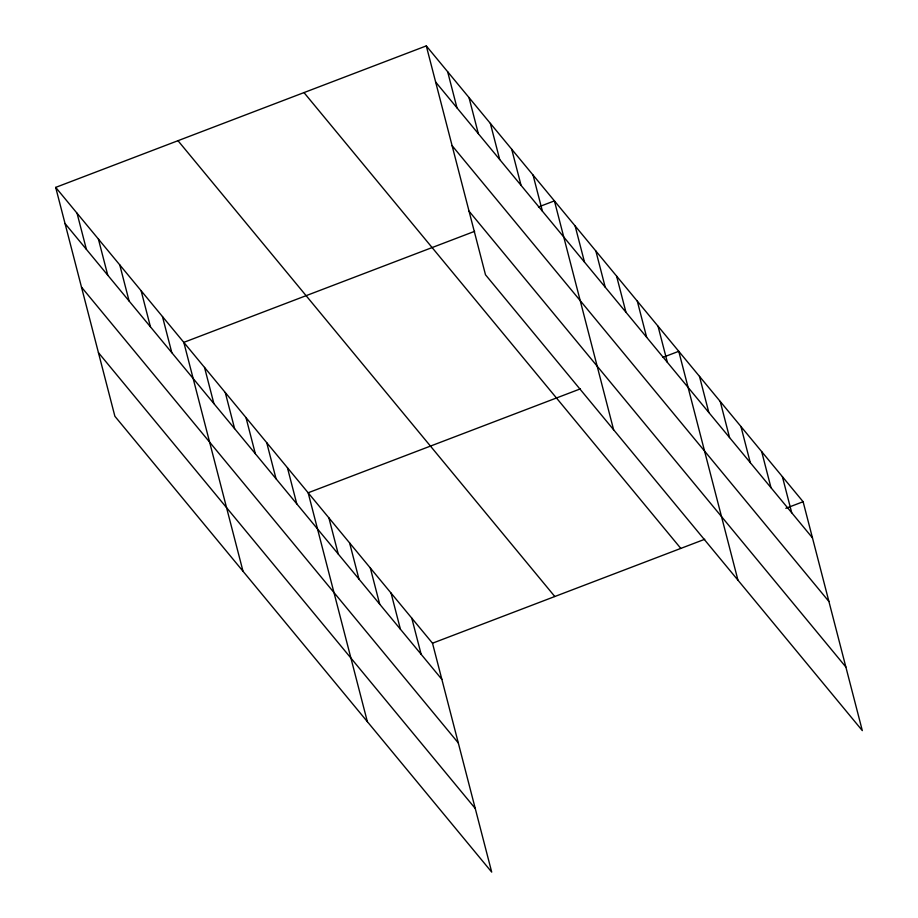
<?xml version="1.0" encoding="UTF-8"?>
<svg xmlns="http://www.w3.org/2000/svg" width="918" height="918" viewBox="0 0 918 918"><rect width="100%" height="100%" fill="white"/><g stroke="black" fill="none" stroke-linecap="round" stroke-linejoin="round"><path stroke-width="1.38" d="M55.688 187.387L432.504 643.208L491.704 872.1L114.888 416.279L55.688 187.387L426.296 45.9L803.112 501.721L862.312 730.613L485.496 274.792L426.296 45.9M474.652 231.325L183.807 342.368L243.006 571.26M538.464 206.975L554.415 200.881L613.614 429.773M580.394 388.853L308.161 492.782L367.361 721.674M662.807 357.389L678.758 351.307L737.957 580.199M432.504 643.208L704.737 539.279M785.831 508.32L803.112 501.721M435.648 82.046L812.464 537.868M452.092 145.652L828.908 601.474M469.041 211.186L845.857 667.007M303.996 92.592L680.812 548.413M177.989 140.695L554.805 596.516M65.04 223.533L441.856 679.354M81.495 287.139L458.311 742.96M98.444 352.673L475.26 808.494M782.388 476.649L791.729 512.795M761.665 451.587L771.005 487.733M740.941 426.514L750.281 462.661M720.217 401.441L729.558 437.588M699.482 376.369L708.834 412.515M658.034 326.234L667.386 362.38M637.31 301.161L646.662 337.308M616.586 276.089L625.938 312.235M595.862 251.016L605.214 287.173M575.138 225.954L584.491 262.1M533.06 175.051L542.412 211.197M511.705 149.221L521.057 185.367M490.35 123.391L499.702 159.537M469.006 97.56L478.347 133.707M447.651 71.73L456.992 107.876M411.78 618.135L421.132 654.282M391.057 593.062L400.409 629.209M370.333 568.001L379.685 604.147M349.609 542.928L358.961 579.074M328.885 517.855L338.237 554.002M287.437 467.721L296.778 503.867M266.713 442.648L276.054 478.794M245.99 417.575L255.33 453.721M225.266 392.502L234.606 428.649M204.53 367.429L213.883 403.576M162.463 316.538L171.804 352.684M141.108 290.708L150.449 326.854M119.753 264.877L129.105 301.024M98.398 239.047L107.75 275.193M77.043 213.217L86.395 249.363"/></g></svg>
